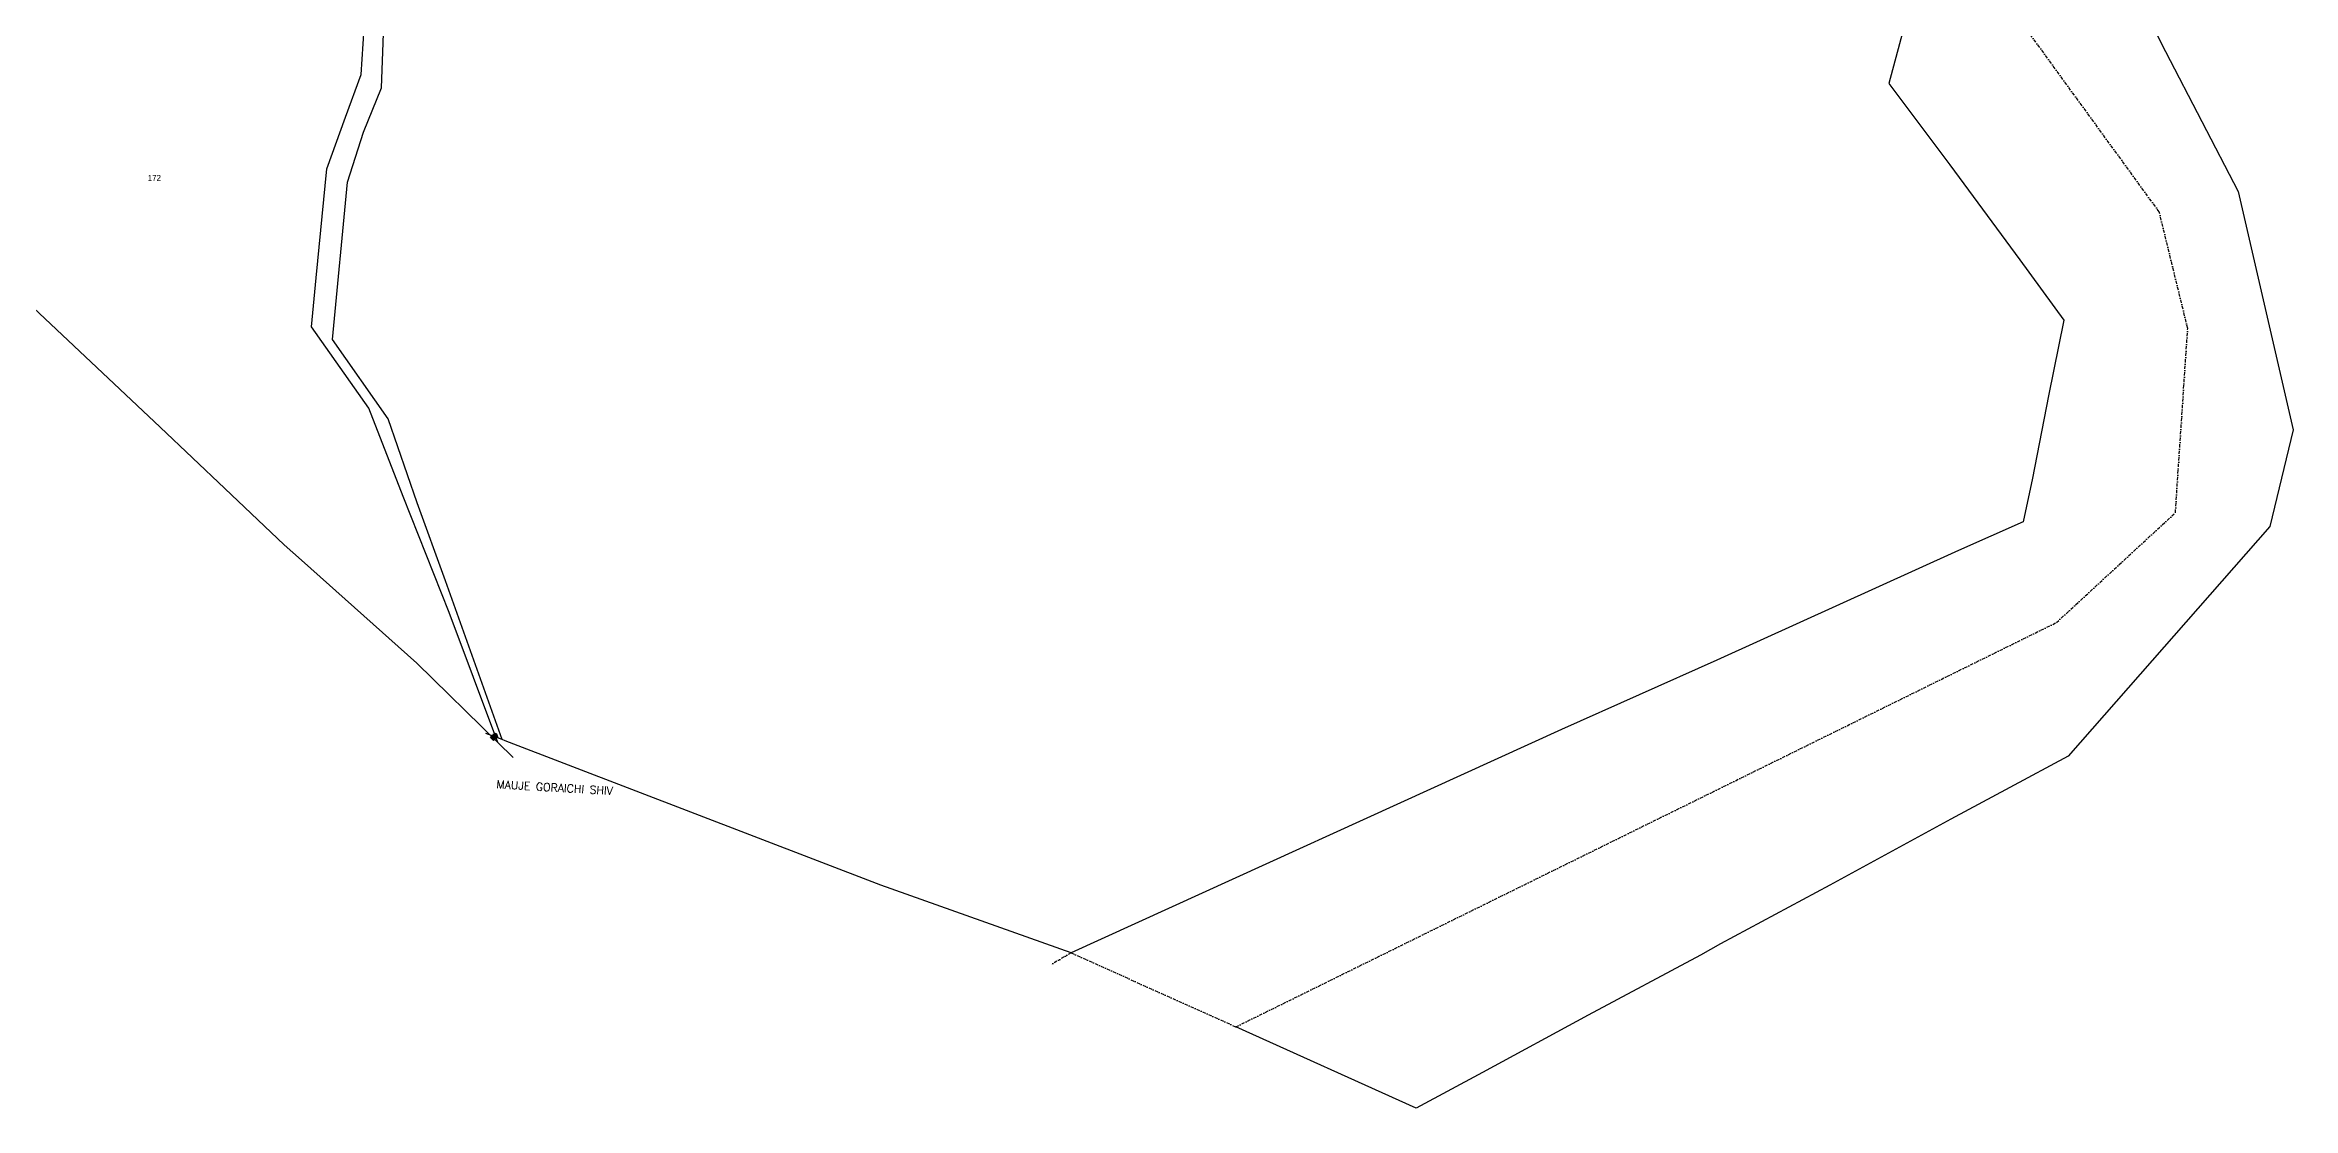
# Model space of a CAD drawing. Header units: metres. Extents: x 266596 to 272949, y 2129243 to 2134468.
# Drawn here: x 269483 to 272949, y 2129243 to 2130882 of the extents above; entities that cross this region are included whole.
import ezdxf

# ---------------------------------------------------------------- set-up
doc = ezdxf.new("R2010")
doc.units = ezdxf.units.M
doc.linetypes.add('DASHDOT', pattern=[1, 0.5, -0.25, 0, -0.25])
doc.linetypes.add('DIVIDE', pattern=[1.25, 0.5, -0.25, 0, -0.25, 0, -0.25])
for name, color, linetype in [('OFF', 1, 'Continuous'), ('POLY_PARCEL', 6, 'Continuous'), ('POLY_WATER', 4, 'Continuous'), ('TEXT_MAPOUT', 7, 'Continuous'), ('TEXT_PARCEL', 7, 'Continuous'), ('V_BOUND_LINE', 7, 'Continuous'), ('V_BOUND_STREAM_LINE', 7, 'DASHDOT'), ('V_DIVIDE_LINE', 7, 'DIVIDE')]:
    doc.layers.add(name, color=color, linetype=linetype)
doc.styles.get("Standard").update_dxf_attribs({"font": 'simplex.shx'})
doc.styles.add('TEXT_MAP', font='')
doc.styles.get('TEXT_MAP').set_extended_font_data('Kruti Dev 050')

msp = doc.modelspace()

# ---------------------------------------------------------------- hatches: boundary and pattern name
for points in [[(270173.2, 2129817.8), (270169.8, 2129814.3), (270174.8, 2129809.3), (270178.2, 2129812.8)], [(270178.6, 2129820.8), (270174, 2129819.1), (270176.5, 2129812.5), (270181.1, 2129814.2)]]:
    msp.add_hatch(color=256).paths.add_polyline_path(points)

# ---------------------------------------------------------------- linework, layer by layer
for points in [[(270174.8, 2129809.3), (270169.8, 2129814.3), (270173.2, 2129817.8), (270178.2, 2129812.8)], [(270176.5, 2129812.5), (270174, 2129819.1), (270178.6, 2129820.8), (270181.1, 2129814.2)]]:
    msp.add_lwpolyline(points, close=True)
at = {"layer": 'OFF'}
msp.add_line((271597.4, 2129242.9), (271319.2, 2129368), dxfattribs=at)
at = {"layer": 'POLY_PARCEL'}
for p, q in [((269970.7, 2130836), (269984.3, 2131043.3)), ((269946.7, 2130770.2), (269970.7, 2130836)), ((269917.9, 2130690.8), (269946.7, 2130770.2)), ((269901.4, 2130523), (269917.9, 2130690.8)), ((269893.9, 2130447.1), (269901.4, 2130523)), ((269982.5, 2130321.8), (269893.9, 2130447.1)), ((270035.4, 2130185.4), (269982.5, 2130321.8)), ((270106.2, 2130006.7), (270035.4, 2130185.4)), ((270181.4, 2129806.3), (270106.2, 2130006.7))]:
    msp.add_line(p, q, dxfattribs=at)
at = {"layer": 'POLY_PARCEL', "ltscale": 10}
for p, q in [((270001.8, 2130815.5), (270009.1, 2131000.9)), ((269974, 2130747.4), (270001.8, 2130815.5)), ((269949.6, 2130670.3), (269974, 2130747.4)), ((269926.5, 2130427.8), (269949.6, 2130670.3)), ((270012.2, 2130305.5), (269926.5, 2130427.8)), ((270056.9, 2130175.7), (270012.2, 2130305.5)), ((270100.4, 2130055.6), (270056.9, 2130175.7)), ((270187.8, 2129811.1), (270100.4, 2130055.6))]:
    msp.add_line(p, q, dxfattribs=at)
at = {"layer": 'POLY_WATER'}
for p, q in [((272704.5, 2130966.6), (272752.3, 2130871.5)), ((272358.7, 2130944.8), (272325.7, 2130822.2)), ((272752.3, 2130871.5), (272864.3, 2130656.1)), ((272325.7, 2130822.2), (272420.2, 2130696.7)), ((272420.2, 2130696.7), (272528.1, 2130550.3)), ((272864.3, 2130656.1), (272949.1, 2130288.6)), ((272528.1, 2130550.3), (272595.6, 2130457.5)), ((272595.6, 2130457.5), (272572.3, 2130340.6)), ((272572.3, 2130340.6), (272547.3, 2130214)), ((272949.1, 2130288.6), (272913.5, 2130139.5)), ((272547.3, 2130214), (272533.1, 2130146.7)), ((272533.1, 2130146.7), (272433.5, 2130102.4)), ((272913.5, 2130139.5), (272602.2, 2129785.3)), ((272433.5, 2130102.4), (272060.6, 2129933.1)), ((272060.6, 2129933.1), (271821.3, 2129826.2)), ((271821.3, 2129826.2), (271065.2, 2129482.2)), ((272602.2, 2129785.3), (272512.5, 2129737.2)), ((272512.5, 2129737.2), (272421.4, 2129688)), ((272421.4, 2129688), (272235, 2129586.5)), ((272235, 2129586.5), (272066.5, 2129496)), ((272035.6, 2129478.6), (271862.3, 2129386)), ((272066.5, 2129496), (272035.6, 2129478.6)), ((271862.3, 2129386), (271699.5, 2129297.9)), ((271699.5, 2129297.9), (271597.4, 2129242.9))]:
    msp.add_line(p, q, dxfattribs=at)
at = {"layer": 'V_BOUND_LINE'}
for p, q in [((269465.3, 2130476.4), (269660.6, 2130292.6)), ((269660.6, 2130292.6), (269760.4, 2130197.9)), ((269760.4, 2130197.9), (269851.8, 2130111.2)), ((269851.8, 2130111.2), (269878.4, 2130087.4)), ((269878.4, 2130087.4), (270056.4, 2129928.5)), ((270056.4, 2129928.5), (270181.4, 2129806.3)), ((270187.8, 2129811.1), (270162.7, 2129820.5)), ((270181.4, 2129806.3), (270204.9, 2129783.3)), ((270192.6, 2129809), (270187.8, 2129811.1)), ((270771.9, 2129586.5), (270192.6, 2129809)), ((271065.2, 2129482.2), (270771.9, 2129586.5))]:
    msp.add_line(p, q, dxfattribs=at)
at = {"layer": 'V_BOUND_STREAM_LINE', "ltscale": 10}
for p, q in [((272742.8, 2130624.4), (272543.3, 2130898.9)), ((272786.7, 2130444.8), (272742.8, 2130624.4)), ((272767.7, 2130160.6), (272786.7, 2130444.8)), ((272584.3, 2129991.3), (272767.7, 2130160.6)), ((271319.2, 2129368), (272584.3, 2129991.3)), ((271065.2, 2129482.2), (271319.2, 2129368))]:
    msp.add_line(p, q, dxfattribs=at)
at = {"layer": 'V_DIVIDE_LINE', "ltscale": 10}
msp.add_line((271065.2, 2129482.2), (271032.4, 2129463.1), dxfattribs=at)

# ---------------------------------------------------------------- texts
at = {"layer": 'TEXT_MAPOUT'}
msp.add_text('MAUJE GORAICHI SHIV', height=12.338, rotation=356.7419, dxfattribs=at).set_placement((270178.9, 2129735.9))
at = {"layer": 'TEXT_PARCEL', "style": 'TEXT_MAP'}
msp.add_text('172', height=9.16, rotation=0.4852, dxfattribs=at).set_placement((269641.6, 2130672.1))

doc.saveas('drawing.dxf')
